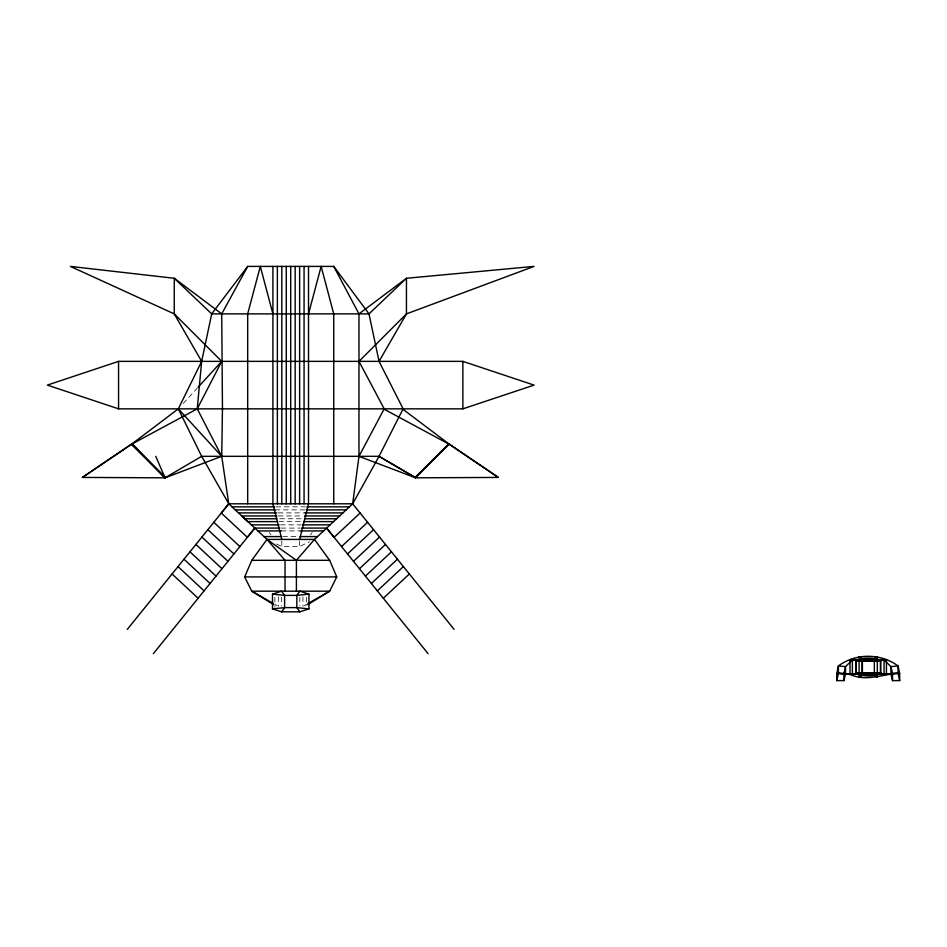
<?xml version="1.0" encoding="UTF-8"?>
<svg xmlns="http://www.w3.org/2000/svg" width="947" height="947" viewBox="0 0 947 947"><rect width="100%" height="100%" fill="white"/><g stroke="black" fill="none" stroke-linecap="round" stroke-linejoin="round"><path stroke-width="0.71" stroke-dasharray="4.74 3.55" d="M310.486 534.83L312.214 532.522M183.256 403.458L197.059 388.341M304.082 605.784L306.639 604.316M276.524 543.957L281.815 546.537L299.619 546.537L309.515 541.791M276.039 506.846L305.396 506.846M275.198 509.877L304.756 509.877M278.229 512.907L304.685 512.907M278.3 515.949L303.135 515.949M279.791 518.778L303.099 518.778M278.903 521.619L302.531 521.619M280.525 524.863L300.933 524.863M281.188 528.083L300.246 528.083M281.223 530.912L300.211 530.912M282.751 536.582L298.684 536.582M274.796 604.316L277.353 605.784M269.232 532.522L270.949 534.83M306.556 597.285L306.556 605.713M302.945 596.752L302.945 606.258M299.82 597.072L299.82 605.926M299.619 540.844L299.619 546.537M281.815 540.844L281.815 546.537M281.614 597.072L281.614 605.926M278.489 596.752L278.489 606.258M274.879 597.285L274.879 607.122"/><path stroke-width="1.42" d="M285.023 591.177L285.023 560.316L266.983 539.423L228.76 503.804L221.728 456.324L222.462 408.844L221.728 313.883L247.688 266.403L333.746 266.403L368.999 313.883L379.037 361.363L403.114 408.844L379.037 456.324L352.663 503.804L314.463 539.423L296.411 560.316L296.411 591.177M454.122 629.376L352.663 503.804L358.972 456.324L358.972 313.883L333.746 266.403M836.793 680.597L838.403 673.293L850.004 674.371L886.439 674.371L886.439 659.621C875.348 661.799 863.475 661.728 852.383 659.976L845.517 666.641L845.517 674.004L843.919 680.597L836.793 680.597L836.793 673.495L838.403 665.919C855.828 653.087 880.603 653.087 898.04 665.919L899.65 673.495L899.65 680.597L892.524 680.597L890.914 674.004L890.914 666.641L884.06 659.976L850.004 659.621L850.004 674.371C865.653 681.899 882.071 674.453 898.04 673.293L899.65 680.597M843.919 680.597L843.919 673.376L845.517 666.641L838.403 665.919L838.403 673.293C854.36 675.483 870.589 670.464 886.439 674.371M299.619 539.423L308.521 503.804L308.521 266.403M308.521 313.883L321.14 266.403L333.746 313.883L333.746 503.804M273.636 604.624L251.784 591.177L244.657 576.924L251.784 560.316L266.983 539.423L314.463 539.423L329.651 560.316L336.777 576.924L329.651 591.177L307.799 604.624M221.728 313.883L174.248 278.276L70.386 266.403L174.248 313.883L221.728 361.363L197.236 408.844L131.515 444.25L82.401 477.43L165.086 477.821L221.728 456.324L197.236 408.844L201.664 361.363L211.69 313.883L247.688 266.403M379.037 361.363L406.452 313.883L406.452 278.276L534.049 266.403L406.452 313.883L358.972 361.363L384.198 408.844L358.972 456.324L415.603 477.821L498.3 477.43L448.783 443.847L402.368 408.844M874.341 675.554L874.341 658.437L877.324 656.662L877.324 677.33L874.341 675.554L880.686 672.938L880.686 661.065C873.205 657.04 863.557 657.111 855.993 660.888L855.993 673.116C863.557 676.892 873.205 676.951 880.686 672.938L855.993 673.116M281.614 611.833L284.597 607.619L284.597 595.391L281.614 591.177L272.499 594.124L272.499 608.885L281.614 611.833L299.82 611.833L308.935 608.885L308.935 594.124L299.82 591.177L296.837 595.391L296.837 607.619L299.82 611.833M127.3 629.376L228.76 503.804L352.675 503.804M153.355 653.655L254.814 528.083L279.72 528.083M254.826 528.083L247.356 537.316L221.302 513.037L228.772 503.816L201.664 456.324L178.32 408.844L201.664 361.363L174.248 313.883L174.248 278.276L211.69 313.883L368.999 313.883L406.452 278.276L358.972 313.883M198.053 387.264L221.728 361.363M498.3 477.43L448.783 443.847L415.603 477.821L379.037 456.324L201.664 456.324L165.086 477.821L131.515 444.25L178.32 408.844L221.728 456.324M131.917 443.847L165.086 477.821L131.917 443.847L82.401 477.43M379.037 456.324L415.2 477.43L448.783 443.847M360.132 513.037L334.078 537.316L326.608 528.083L301.714 528.083M341.547 546.549L367.602 522.27M347.513 553.936L373.568 529.657M353.48 561.322L379.534 537.044M359.446 568.709L385.5 544.43M365.412 576.096L391.466 551.817M371.378 583.482L397.432 559.203M377.344 590.869L403.398 566.59M383.31 598.255L409.364 573.977M855.993 660.888L880.686 661.065L874.507 658.686L862.409 658.686L859.118 656.662L859.118 677.33L862.409 675.306L874.507 675.306M307.917 603.594L329.651 591.177L251.784 591.177L273.517 603.594M118.564 361.363L47.35 385.109L118.564 408.844L462.87 408.844L534.084 385.109L462.87 361.363L118.564 361.363L118.564 408.844M850.004 674.371L852.383 674.027L852.383 659.976M877.324 674.371L898.04 673.293L898.04 665.919L890.914 666.641L892.524 673.376L892.524 680.597M836.793 673.495L843.919 673.376M232.027 506.846L274.583 506.846M306.864 506.846L349.407 506.846M235.282 509.877L275.198 509.877M306.236 509.877L346.152 509.877M238.537 512.907L276.749 512.907M304.685 512.907L342.897 512.907M276.844 515.949L241.793 515.949L247.865 521.619L277.424 521.619M304.591 515.949L339.642 515.949M244.835 518.778L276.879 518.778M304.555 518.778L336.599 518.778M304.011 521.619L333.557 521.619M251.369 524.875L279.069 524.863M302.389 524.863L330.089 524.851M257.856 530.912L281.223 530.912M300.211 530.912L323.578 530.912M263.941 536.582L281.306 536.582M300.128 536.582L317.494 536.582M251.784 560.316L329.651 560.316M244.657 576.924L336.777 576.924M275.104 594.124L272.499 594.124L284.597 595.391L296.837 595.391L308.935 594.124L306.331 594.124M275.104 608.885L272.499 608.885L284.597 607.619L296.837 607.619L308.935 608.885L306.331 608.885M850.004 659.621L886.439 659.621M892.524 673.376L899.65 673.495M383.452 408.844L449.174 444.25L415.2 477.43M266.983 539.423L296.411 560.316M213.833 522.27L239.887 546.549M207.867 529.657L233.921 553.936M201.9 537.044L227.955 561.322M195.934 544.43L221.989 568.709M189.968 551.817L216.023 576.096M184.002 559.203L210.056 583.482M178.036 566.59L204.09 590.869M172.058 573.977L198.112 598.255M131.515 444.25L165.488 477.43M326.62 528.083L428.068 653.643M155.746 456.324L165.086 477.821M272.914 313.883L260.295 266.403L247.688 313.883L247.688 503.804M281.815 539.423L272.914 503.804L272.914 266.403M884.06 659.976L884.06 674.027M880.45 660.888L880.45 673.116M862.101 658.437L862.101 675.554M462.87 361.363L462.87 408.844M304.07 266.403L304.07 503.804M299.619 266.403L299.619 503.804M295.168 266.403L295.168 503.804M290.717 266.403L290.717 503.804M286.266 266.403L286.266 503.804M281.815 266.403L281.815 503.804M277.364 266.403L277.364 503.804M862.409 658.686L856.23 661.065L856.23 672.938L862.409 675.306L862.409 658.686"/></g></svg>
